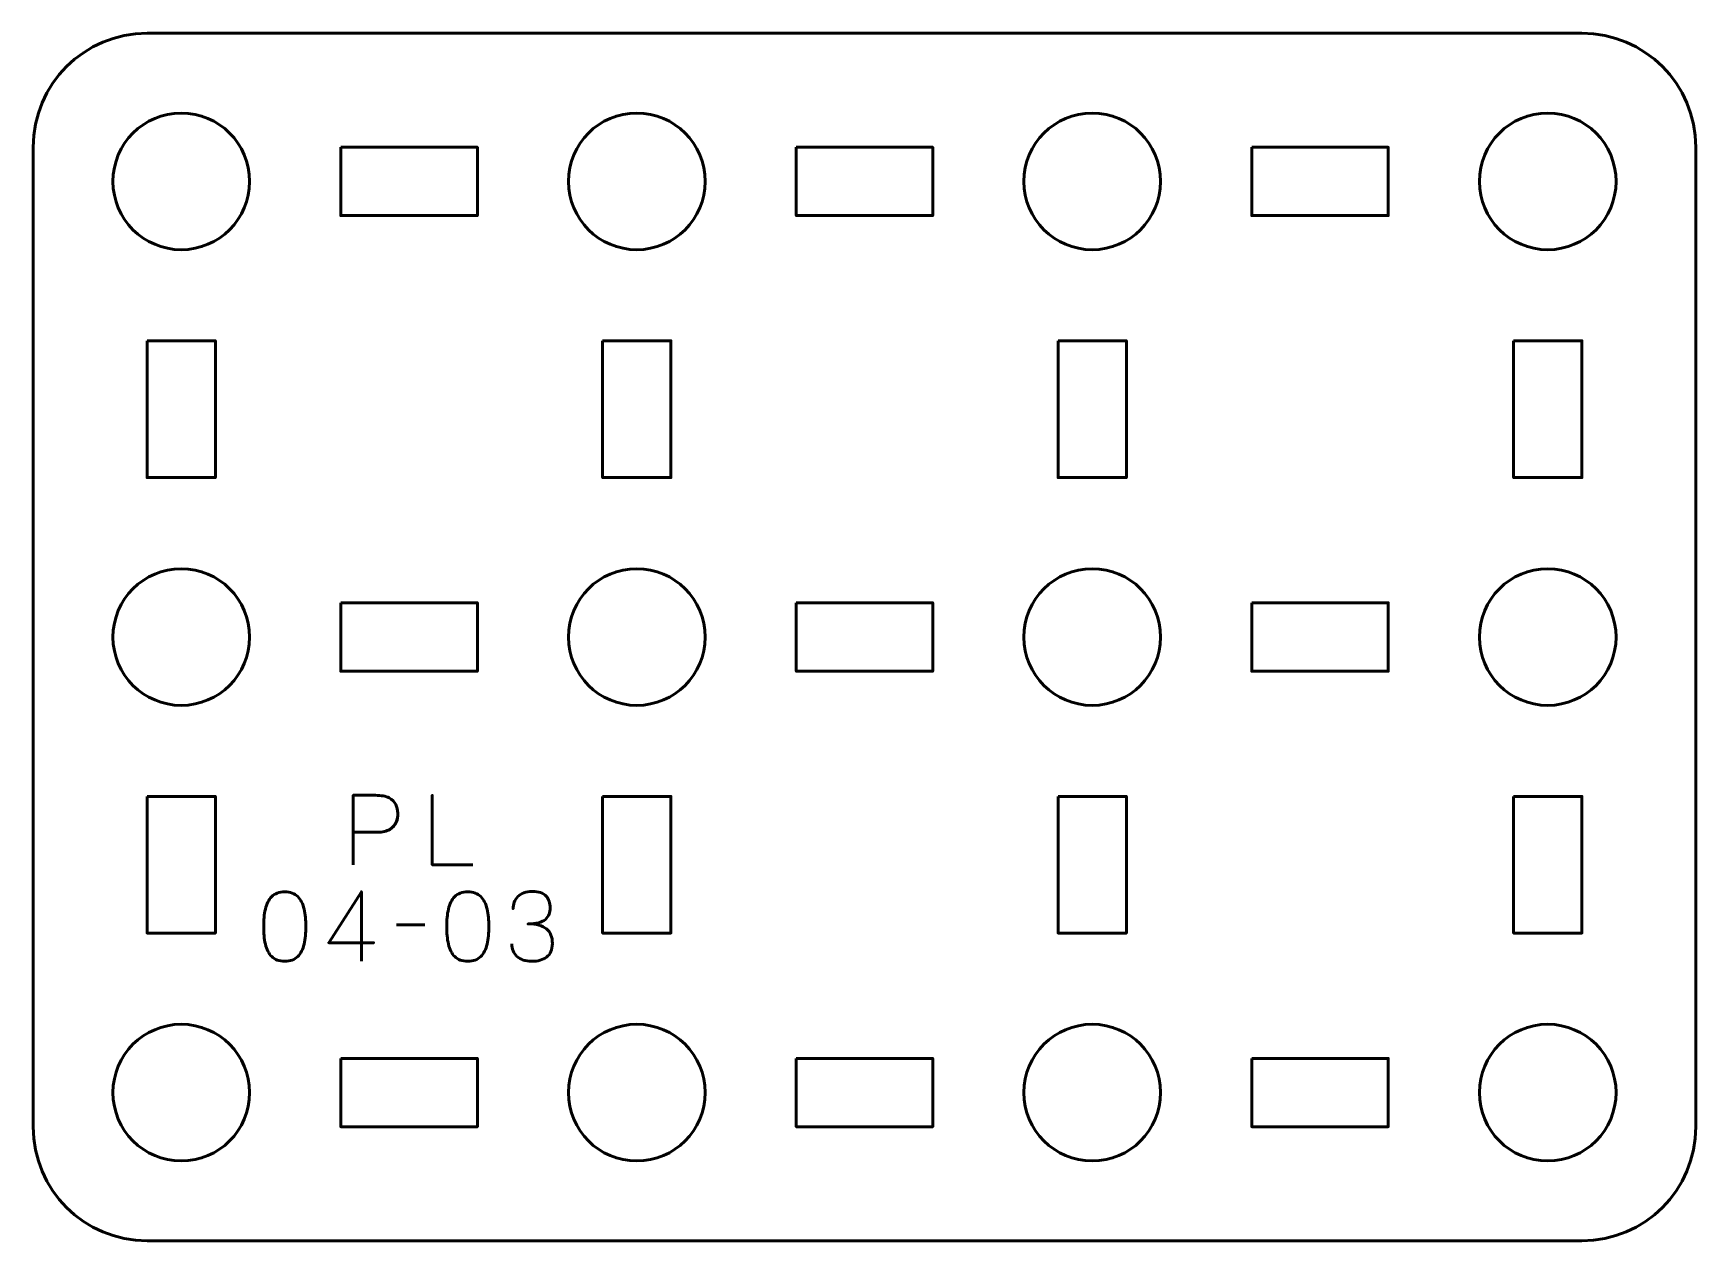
# Model space of a CAD drawing. Header units: centimetres. Extents: x -18.1 to -2.8, y -20.5 to -9.2.
# Drawn here: x -18.15 to -10.85, y -20.5 to -15.2 of the extents above; entities that cross this region are included whole.
import ezdxf

# ---------------------------------------------------------------- set-up
doc = ezdxf.new("R2010")
doc.units = ezdxf.units.CM
doc.header["$MEASUREMENT"] = 0
doc.layers.add('Layer 1', color=7, linetype='Continuous')

msp = doc.modelspace()

# ---------------------------------------------------------------- linework, layer by layer
at = {"layer": 'Layer 1', "color": 250, "lineweight": 53}
msp.add_open_spline([(-17.6499, -15.19997), (-17.6499, -15.19997), (-11.34993, -15.19997), (-11.34993, -15.19997), (-11.34993, -15.19997), (-11.07296, -15.19997), (-10.84997, -15.42306), (-10.84997, -15.70006), (-10.84997, -15.70006), (-10.84997, -15.70006), (-10.84997, -19.99992), (-10.84997, -19.99992), (-10.84997, -19.99992), (-10.84997, -20.27706), (-11.07296, -20.50002), (-11.34993, -20.50002), (-11.34993, -20.50002), (-11.34993, -20.50002), (-17.6499, -20.50002), (-17.6499, -20.50002), (-17.6499, -20.50002), (-17.9269, -20.50002), (-18.14999, -20.27706), (-18.14999, -19.99992), (-18.14999, -19.99992), (-18.14999, -19.99992), (-18.14999, -15.70006), (-18.14999, -15.70006), (-18.14999, -15.70006), (-18.14999, -15.42306), (-17.9269, -15.19997), (-17.6499, -15.19997)], degree=3, knots=[0, 0, 0, 0, 0.125, 0.125, 0.125, 0.125, 0.25, 0.25, 0.25, 0.25, 0.375, 0.375, 0.375, 0.375, 0.5, 0.5, 0.5, 0.5, 0.625, 0.625, 0.625, 0.625, 0.75, 0.75, 0.75, 0.75, 0.875, 0.875, 0.875, 0.875, 1, 1, 1, 1], dxfattribs=at)
at = {"layer": 'Layer 1', "lineweight": 53}
for points in [[(-17.19996, -15.85), (-17.19996, -16.01577), (-17.33419, -16.15), (-17.49997, -16.15), (-17.49997, -16.15), (-17.66563, -16.15), (-17.79997, -16.01577), (-17.79997, -15.85), (-17.79997, -15.85), (-17.79997, -15.68433), (-17.66563, -15.54999), (-17.49997, -15.54999), (-17.49997, -15.54999), (-17.33419, -15.54999), (-17.19996, -15.68433), (-17.19996, -15.85)], [(-15.19989, -15.85), (-15.19989, -16.01577), (-15.33426, -16.15), (-15.49989, -16.15), (-15.49989, -16.15), (-15.66566, -16.15), (-15.79989, -16.01577), (-15.79989, -15.85), (-15.79989, -15.85), (-15.79989, -15.68433), (-15.66566, -15.54999), (-15.49989, -15.54999), (-15.49989, -15.54999), (-15.33426, -15.54999), (-15.19989, -15.68433), (-15.19989, -15.85)], [(-13.19997, -15.85), (-13.19997, -16.01577), (-13.3343, -16.15), (-13.49997, -16.15), (-13.49997, -16.15), (-13.6656, -16.15), (-13.79997, -16.01577), (-13.79997, -15.85), (-13.79997, -15.85), (-13.79997, -15.68433), (-13.6656, -15.54999), (-13.49997, -15.54999), (-13.49997, -15.54999), (-13.3343, -15.54999), (-13.19997, -15.68433), (-13.19997, -15.85)], [(-11.2, -15.85), (-11.2, -16.01577), (-11.33423, -16.15), (-11.5, -16.15), (-11.5, -16.15), (-11.66567, -16.15), (-11.8, -16.01577), (-11.8, -15.85), (-11.8, -15.85), (-11.8, -15.68433), (-11.66567, -15.54999), (-11.5, -15.54999), (-11.5, -15.54999), (-11.33423, -15.54999), (-11.2, -15.68433), (-11.2, -15.85)], [(-16.79995, -15.70006), (-16.79995, -15.70006), (-16.19994, -15.70006), (-16.19994, -15.70006), (-16.19994, -15.70006), (-16.19994, -15.70006), (-16.19994, -16.00007), (-16.19994, -16.00007), (-16.19994, -16.00007), (-16.19994, -16.00007), (-16.79995, -16.00007), (-16.79995, -16.00007), (-16.79995, -16.00007), (-16.79995, -16.00007), (-16.79995, -15.70006), (-16.79995, -15.70006)], [(-14.79998, -15.70006), (-14.79998, -15.70006), (-14.19999, -15.70006), (-14.19999, -15.70006), (-14.19999, -15.70006), (-14.19999, -15.70006), (-14.19999, -16.00007), (-14.19999, -16.00007), (-14.19999, -16.00007), (-14.19999, -16.00007), (-14.79998, -16.00007), (-14.79998, -16.00007), (-14.79998, -16.00007), (-14.79998, -16.00007), (-14.79998, -15.70006), (-14.79998, -15.70006)], [(-12.79992, -15.70006), (-12.79992, -15.70006), (-12.19991, -15.70006), (-12.19991, -15.70006), (-12.19991, -15.70006), (-12.19991, -15.70006), (-12.19991, -16.00007), (-12.19991, -16.00007), (-12.19991, -16.00007), (-12.19991, -16.00007), (-12.79992, -16.00007), (-12.79992, -16.00007), (-12.79992, -16.00007), (-12.79992, -16.00007), (-12.79992, -15.70006), (-12.79992, -15.70006)], [(-17.6499, -16.55001), (-17.6499, -16.55001), (-17.34989, -16.55001), (-17.34989, -16.55001), (-17.34989, -16.55001), (-17.34989, -16.55001), (-17.34989, -17.15002), (-17.34989, -17.15002), (-17.34989, -17.15002), (-17.34989, -17.15002), (-17.6499, -17.15002), (-17.6499, -17.15002), (-17.6499, -17.15002), (-17.6499, -17.15002), (-17.6499, -16.55001), (-17.6499, -16.55001)], [(-15.64996, -16.55001), (-15.64996, -16.55001), (-15.34996, -16.55001), (-15.34996, -16.55001), (-15.34996, -16.55001), (-15.34996, -16.55001), (-15.34996, -17.15002), (-15.34996, -17.15002), (-15.34996, -17.15002), (-15.34996, -17.15002), (-15.64996, -17.15002), (-15.64996, -17.15002), (-15.64996, -17.15002), (-15.64996, -17.15002), (-15.64996, -16.55001), (-15.64996, -16.55001)], [(-13.65004, -16.55001), (-13.65004, -16.55001), (-13.35004, -16.55001), (-13.35004, -16.55001), (-13.35004, -16.55001), (-13.35004, -16.55001), (-13.35004, -17.15002), (-13.35004, -17.15002), (-13.35004, -17.15002), (-13.35004, -17.15002), (-13.65004, -17.15002), (-13.65004, -17.15002), (-13.65004, -17.15002), (-13.65004, -17.15002), (-13.65004, -16.55001), (-13.65004, -16.55001)], [(-11.64993, -16.55001), (-11.64993, -16.55001), (-11.34993, -16.55001), (-11.34993, -16.55001), (-11.34993, -16.55001), (-11.34993, -16.55001), (-11.34993, -17.15002), (-11.34993, -17.15002), (-11.34993, -17.15002), (-11.34993, -17.15002), (-11.64993, -17.15002), (-11.64993, -17.15002), (-11.64993, -17.15002), (-11.64993, -17.15002), (-11.64993, -16.55001), (-11.64993, -16.55001)], [(-17.19996, -17.85007), (-17.19996, -18.0157), (-17.33419, -18.15007), (-17.49997, -18.15007), (-17.49997, -18.15007), (-17.66563, -18.15007), (-17.79997, -18.0157), (-17.79997, -17.85007), (-17.79997, -17.85007), (-17.79997, -17.6843), (-17.66563, -17.55007), (-17.49997, -17.55007), (-17.49997, -17.55007), (-17.33419, -17.55007), (-17.19996, -17.6843), (-17.19996, -17.85007)], [(-15.19989, -17.85007), (-15.19989, -18.0157), (-15.33426, -18.15007), (-15.49989, -18.15007), (-15.49989, -18.15007), (-15.66566, -18.15007), (-15.79989, -18.0157), (-15.79989, -17.85007), (-15.79989, -17.85007), (-15.79989, -17.6843), (-15.66566, -17.55007), (-15.49989, -17.55007), (-15.49989, -17.55007), (-15.33426, -17.55007), (-15.19989, -17.6843), (-15.19989, -17.85007)], [(-13.19997, -17.85007), (-13.19997, -18.0157), (-13.3343, -18.15007), (-13.49997, -18.15007), (-13.49997, -18.15007), (-13.6656, -18.15007), (-13.79997, -18.0157), (-13.79997, -17.85007), (-13.79997, -17.85007), (-13.79997, -17.6843), (-13.6656, -17.55007), (-13.49997, -17.55007), (-13.49997, -17.55007), (-13.3343, -17.55007), (-13.19997, -17.6843), (-13.19997, -17.85007)], [(-11.2, -17.85007), (-11.2, -18.0157), (-11.33423, -18.15007), (-11.5, -18.15007), (-11.5, -18.15007), (-11.66567, -18.15007), (-11.8, -18.0157), (-11.8, -17.85007), (-11.8, -17.85007), (-11.8, -17.6843), (-11.66567, -17.55007), (-11.5, -17.55007), (-11.5, -17.55007), (-11.33423, -17.55007), (-11.2, -17.6843), (-11.2, -17.85007)], [(-16.79995, -17.7), (-16.79995, -17.7), (-16.19994, -17.7), (-16.19994, -17.7), (-16.19994, -17.7), (-16.19994, -17.7), (-16.19994, -18), (-16.19994, -18), (-16.19994, -18), (-16.19994, -18), (-16.79995, -18), (-16.79995, -18), (-16.79995, -18), (-16.79995, -18), (-16.79995, -17.7), (-16.79995, -17.7)], [(-14.79998, -17.7), (-14.79998, -17.7), (-14.19999, -17.7), (-14.19999, -17.7), (-14.19999, -17.7), (-14.19999, -17.7), (-14.19999, -18), (-14.19999, -18), (-14.19999, -18), (-14.19999, -18), (-14.79998, -18), (-14.79998, -18), (-14.79998, -18), (-14.79998, -18), (-14.79998, -17.7), (-14.79998, -17.7)], [(-12.79992, -17.7), (-12.79992, -17.7), (-12.19991, -17.7), (-12.19991, -17.7), (-12.19991, -17.7), (-12.19991, -17.7), (-12.19991, -18), (-12.19991, -18), (-12.19991, -18), (-12.19991, -18), (-12.79992, -18), (-12.79992, -18), (-12.79992, -18), (-12.79992, -18), (-12.79992, -17.7), (-12.79992, -17.7)], [(-17.6499, -18.54998), (-17.6499, -18.54998), (-17.34989, -18.54998), (-17.34989, -18.54998), (-17.34989, -18.54998), (-17.34989, -18.54998), (-17.34989, -19.14997), (-17.34989, -19.14997), (-17.34989, -19.14997), (-17.34989, -19.14997), (-17.6499, -19.14997), (-17.6499, -19.14997), (-17.6499, -19.14997), (-17.6499, -19.14997), (-17.6499, -18.54998), (-17.6499, -18.54998)], [(-15.64996, -18.54998), (-15.64996, -18.54998), (-15.34996, -18.54998), (-15.34996, -18.54998), (-15.34996, -18.54998), (-15.34996, -18.54998), (-15.34996, -19.14997), (-15.34996, -19.14997), (-15.34996, -19.14997), (-15.34996, -19.14997), (-15.64996, -19.14997), (-15.64996, -19.14997), (-15.64996, -19.14997), (-15.64996, -19.14997), (-15.64996, -18.54998), (-15.64996, -18.54998)], [(-13.65004, -18.54998), (-13.65004, -18.54998), (-13.35004, -18.54998), (-13.35004, -18.54998), (-13.35004, -18.54998), (-13.35004, -18.54998), (-13.35004, -19.14997), (-13.35004, -19.14997), (-13.35004, -19.14997), (-13.35004, -19.14997), (-13.65004, -19.14997), (-13.65004, -19.14997), (-13.65004, -19.14997), (-13.65004, -19.14997), (-13.65004, -18.54998), (-13.65004, -18.54998)], [(-11.64993, -18.54998), (-11.64993, -18.54998), (-11.34993, -18.54998), (-11.34993, -18.54998), (-11.34993, -18.54998), (-11.34993, -18.54998), (-11.34993, -19.14997), (-11.34993, -19.14997), (-11.34993, -19.14997), (-11.34993, -19.14997), (-11.64993, -19.14997), (-11.64993, -19.14997), (-11.64993, -19.14997), (-11.64993, -19.14997), (-11.64993, -18.54998), (-11.64993, -18.54998)], [(-17.19996, -19.84999), (-17.19996, -20.01566), (-17.33419, -20.14999), (-17.49997, -20.14999), (-17.49997, -20.14999), (-17.66563, -20.14999), (-17.79997, -20.01566), (-17.79997, -19.84999), (-17.79997, -19.84999), (-17.79997, -19.68436), (-17.66563, -19.54999), (-17.49997, -19.54999), (-17.49997, -19.54999), (-17.33419, -19.54999), (-17.19996, -19.68436), (-17.19996, -19.84999)], [(-15.19989, -19.84999), (-15.19989, -20.01566), (-15.33426, -20.14999), (-15.49989, -20.14999), (-15.49989, -20.14999), (-15.66566, -20.14999), (-15.79989, -20.01566), (-15.79989, -19.84999), (-15.79989, -19.84999), (-15.79989, -19.68436), (-15.66566, -19.54999), (-15.49989, -19.54999), (-15.49989, -19.54999), (-15.33426, -19.54999), (-15.19989, -19.68436), (-15.19989, -19.84999)], [(-13.19997, -19.84999), (-13.19997, -20.01566), (-13.3343, -20.14999), (-13.49997, -20.14999), (-13.49997, -20.14999), (-13.6656, -20.14999), (-13.79997, -20.01566), (-13.79997, -19.84999), (-13.79997, -19.84999), (-13.79997, -19.68436), (-13.6656, -19.54999), (-13.49997, -19.54999), (-13.49997, -19.54999), (-13.3343, -19.54999), (-13.19997, -19.68436), (-13.19997, -19.84999)], [(-11.2, -19.84999), (-11.2, -20.01566), (-11.33423, -20.14999), (-11.5, -20.14999), (-11.5, -20.14999), (-11.66567, -20.14999), (-11.8, -20.01566), (-11.8, -19.84999), (-11.8, -19.84999), (-11.8, -19.68436), (-11.66567, -19.54999), (-11.5, -19.54999), (-11.5, -19.54999), (-11.33423, -19.54999), (-11.2, -19.68436), (-11.2, -19.84999)], [(-16.79995, -19.69992), (-16.79995, -19.69992), (-16.19994, -19.69992), (-16.19994, -19.69992), (-16.19994, -19.69992), (-16.19994, -19.69992), (-16.19994, -19.99992), (-16.19994, -19.99992), (-16.19994, -19.99992), (-16.19994, -19.99992), (-16.79995, -19.99992), (-16.79995, -19.99992), (-16.79995, -19.99992), (-16.79995, -19.99992), (-16.79995, -19.69992), (-16.79995, -19.69992)], [(-14.79998, -19.69992), (-14.79998, -19.69992), (-14.19999, -19.69992), (-14.19999, -19.69992), (-14.19999, -19.69992), (-14.19999, -19.69992), (-14.19999, -19.99992), (-14.19999, -19.99992), (-14.19999, -19.99992), (-14.19999, -19.99992), (-14.79998, -19.99992), (-14.79998, -19.99992), (-14.79998, -19.99992), (-14.79998, -19.99992), (-14.79998, -19.69992), (-14.79998, -19.69992)], [(-12.79992, -19.69992), (-12.79992, -19.69992), (-12.19991, -19.69992), (-12.19991, -19.69992), (-12.19991, -19.69992), (-12.19991, -19.69992), (-12.19991, -19.99992), (-12.19991, -19.99992), (-12.19991, -19.99992), (-12.19991, -19.99992), (-12.79992, -19.99992), (-12.79992, -19.99992), (-12.79992, -19.99992), (-12.79992, -19.99992), (-12.79992, -19.69992), (-12.79992, -19.69992)]]:
    msp.add_open_spline(points, degree=3, knots=[0, 0, 0, 0, 0.25, 0.25, 0.25, 0.25, 0.5, 0.5, 0.5, 0.5, 0.75, 0.75, 0.75, 0.75, 1, 1, 1, 1], dxfattribs=at)
at = {"layer": 'Layer 1', "color": 40, "lineweight": 53}
for points, knots in [([(-16.74453, -18.84997), (-16.74453, -18.84997), (-16.74453, -18.54472), (-16.74453, -18.54472), (-16.74453, -18.54472), (-16.74453, -18.54472), (-16.64723, -18.54472), (-16.64723, -18.54472), (-16.64723, -18.54472), (-16.62162, -18.54501), (-16.60162, -18.54875), (-16.58743, -18.55591), (-16.58743, -18.55591), (-16.57354, -18.56321), (-16.56373, -18.5727), (-16.55808, -18.58455), (-16.55808, -18.58455), (-16.55258, -18.59641), (-16.54955, -18.60925), (-16.54898, -18.623), (-16.54898, -18.623), (-16.54831, -18.63708), (-16.55064, -18.65042), (-16.55614, -18.66312), (-16.55614, -18.66312), (-16.56168, -18.67578), (-16.57117, -18.68626), (-16.5844, -18.69441), (-16.5844, -18.69441), (-16.59791, -18.70252), (-16.61612, -18.70665), (-16.63926, -18.70693), (-16.63926, -18.70693), (-16.63926, -18.70693), (-16.74453, -18.70693), (-16.74453, -18.70693), (-16.74453, -18.70693), (-16.74453, -18.70693), (-16.63926, -18.70693), (-16.63926, -18.70693), (-16.63926, -18.70693), (-16.6165, -18.70665), (-16.59848, -18.70252), (-16.58497, -18.69441), (-16.58497, -18.69441), (-16.57159, -18.68626), (-16.56207, -18.67578), (-16.55643, -18.66312), (-16.55643, -18.66312), (-16.55092, -18.65042), (-16.54845, -18.63708), (-16.54898, -18.623), (-16.54898, -18.623), (-16.54955, -18.60925), (-16.55258, -18.59641), (-16.55822, -18.58455), (-16.55822, -18.58455), (-16.56401, -18.5727), (-16.57392, -18.56321), (-16.58786, -18.55591), (-16.58786, -18.55591), (-16.60204, -18.54875), (-16.6219, -18.54501), (-16.64723, -18.54472), (-16.64723, -18.54472), (-16.64723, -18.54472), (-16.74453, -18.54472), (-16.74453, -18.54472), (-16.74453, -18.54472), (-16.74453, -18.54472), (-16.74453, -18.84997), (-16.74453, -18.84997)], [0, 0, 0, 0, 0.0555556, 0.0555556, 0.0555556, 0.0555556, 0.1111111, 0.1111111, 0.1111111, 0.1111111, 0.1666667, 0.1666667, 0.1666667, 0.1666667, 0.2222222, 0.2222222, 0.2222222, 0.2222222, 0.2777778, 0.2777778, 0.2777778, 0.2777778, 0.3333333, 0.3333333, 0.3333333, 0.3333333, 0.3888889, 0.3888889, 0.3888889, 0.3888889, 0.4444444, 0.4444444, 0.4444444, 0.4444444, 0.5, 0.5, 0.5, 0.5, 0.5555556, 0.5555556, 0.5555556, 0.5555556, 0.6111111, 0.6111111, 0.6111111, 0.6111111, 0.6666667, 0.6666667, 0.6666667, 0.6666667, 0.7222222, 0.7222222, 0.7222222, 0.7222222, 0.7777778, 0.7777778, 0.7777778, 0.7777778, 0.8333333, 0.8333333, 0.8333333, 0.8333333, 0.8888889, 0.8888889, 0.8888889, 0.8888889, 0.9444444, 0.9444444, 0.9444444, 0.9444444, 1, 1, 1, 1]), ([(-16.21991, -18.84997), (-16.21991, -18.84997), (-16.3981, -18.84997), (-16.3981, -18.84997), (-16.3981, -18.84997), (-16.3981, -18.84997), (-16.3981, -18.54472), (-16.3981, -18.54472), (-16.3981, -18.54472), (-16.3981, -18.54472), (-16.3981, -18.84997), (-16.3981, -18.84997), (-16.3981, -18.84997), (-16.3981, -18.84997), (-16.21991, -18.84997), (-16.21991, -18.84997)], [0, 0, 0, 0, 0.25, 0.25, 0.25, 0.25, 0.5, 0.5, 0.5, 0.5, 0.75, 0.75, 0.75, 0.75, 1, 1, 1, 1]), ([(-17.04576, -19.27331), (-17.02125, -19.27302), (-17.00223, -19.26614), (-16.98872, -19.25263), (-16.98872, -19.25263), (-16.97535, -19.23912), (-16.966, -19.22092), (-16.96074, -19.19792), (-16.96074, -19.19792), (-16.95566, -19.17506), (-16.95316, -19.14941), (-16.95344, -19.12087), (-16.95344, -19.12087), (-16.95316, -19.09279), (-16.95566, -19.06714), (-16.96074, -19.04414), (-16.96074, -19.04414), (-16.966, -19.02139), (-16.97535, -19.00318), (-16.98872, -18.98943), (-16.98872, -18.98943), (-17.00223, -18.97591), (-17.02125, -18.96889), (-17.04576, -18.96847), (-17.04576, -18.96847), (-17.07046, -18.96889), (-17.08947, -18.97591), (-17.10284, -18.98943), (-17.10284, -18.98943), (-17.11632, -19.00318), (-17.12556, -19.02139), (-17.13068, -19.04414), (-17.13068, -19.04414), (-17.1359, -19.06714), (-17.13837, -19.09279), (-17.13798, -19.12087), (-17.13798, -19.12087), (-17.13837, -19.14941), (-17.1359, -19.17506), (-17.13068, -19.19792), (-17.13068, -19.19792), (-17.12556, -19.22092), (-17.11632, -19.23912), (-17.10284, -19.25263), (-17.10284, -19.25263), (-17.08947, -19.26614), (-17.07046, -19.27302), (-17.04576, -19.27331)], [0, 0, 0, 0, 0.0833333, 0.0833333, 0.0833333, 0.0833333, 0.1666667, 0.1666667, 0.1666667, 0.1666667, 0.25, 0.25, 0.25, 0.25, 0.3333333, 0.3333333, 0.3333333, 0.3333333, 0.4166667, 0.4166667, 0.4166667, 0.4166667, 0.5, 0.5, 0.5, 0.5, 0.5833333, 0.5833333, 0.5833333, 0.5833333, 0.6666667, 0.6666667, 0.6666667, 0.6666667, 0.75, 0.75, 0.75, 0.75, 0.8333333, 0.8333333, 0.8333333, 0.8333333, 0.9166667, 0.9166667, 0.9166667, 0.9166667, 1, 1, 1, 1]), ([(-17.04576, -19.27331), (-17.02125, -19.27302), (-17.00223, -19.26614), (-16.98872, -19.25263), (-16.98872, -19.25263), (-16.97535, -19.23912), (-16.966, -19.22092), (-16.96074, -19.19792), (-16.96074, -19.19792), (-16.95566, -19.17506), (-16.95316, -19.14941), (-16.95344, -19.12087), (-16.95344, -19.12087), (-16.95316, -19.09279), (-16.95566, -19.06714), (-16.96074, -19.04414), (-16.96074, -19.04414), (-16.966, -19.02139), (-16.97535, -19.00318), (-16.98872, -18.98943), (-16.98872, -18.98943), (-17.00223, -18.97591), (-17.02125, -18.96889), (-17.04576, -18.96847), (-17.04576, -18.96847), (-17.07046, -18.96889), (-17.08947, -18.97591), (-17.10284, -18.98943), (-17.10284, -18.98943), (-17.11632, -19.00318), (-17.12556, -19.02139), (-17.13068, -19.04414), (-17.13068, -19.04414), (-17.1359, -19.06714), (-17.13837, -19.09279), (-17.13798, -19.12087), (-17.13798, -19.12087), (-17.13837, -19.14941), (-17.1359, -19.17506), (-17.13068, -19.19792), (-17.13068, -19.19792), (-17.12556, -19.22092), (-17.11632, -19.23912), (-17.10284, -19.25263), (-17.10284, -19.25263), (-17.08947, -19.26614), (-17.07046, -19.27302), (-17.04576, -19.27331)], [0, 0, 0, 0, 0.0833333, 0.0833333, 0.0833333, 0.0833333, 0.1666667, 0.1666667, 0.1666667, 0.1666667, 0.25, 0.25, 0.25, 0.25, 0.3333333, 0.3333333, 0.3333333, 0.3333333, 0.4166667, 0.4166667, 0.4166667, 0.4166667, 0.5, 0.5, 0.5, 0.5, 0.5833333, 0.5833333, 0.5833333, 0.5833333, 0.6666667, 0.6666667, 0.6666667, 0.6666667, 0.75, 0.75, 0.75, 0.75, 0.8333333, 0.8333333, 0.8333333, 0.8333333, 0.9166667, 0.9166667, 0.9166667, 0.9166667, 1, 1, 1, 1]), ([(-16.70886, -19.27331), (-16.70886, -19.27331), (-16.70886, -18.96805), (-16.70886, -18.96805), (-16.70886, -18.96805), (-16.70886, -18.96805), (-16.85272, -19.19199), (-16.85272, -19.19199), (-16.85272, -19.19199), (-16.85272, -19.19199), (-16.65467, -19.19199), (-16.65467, -19.19199), (-16.65467, -19.19199), (-16.65467, -19.19199), (-16.85272, -19.19199), (-16.85272, -19.19199), (-16.85272, -19.19199), (-16.85272, -19.19199), (-16.70886, -18.96805), (-16.70886, -18.96805), (-16.70886, -18.96805), (-16.70886, -18.96805), (-16.70886, -19.27331), (-16.70886, -19.27331)], [0, 0, 0, 0, 0.1666667, 0.1666667, 0.1666667, 0.1666667, 0.3333333, 0.3333333, 0.3333333, 0.3333333, 0.5, 0.5, 0.5, 0.5, 0.6666667, 0.6666667, 0.6666667, 0.6666667, 0.8333333, 0.8333333, 0.8333333, 0.8333333, 1, 1, 1, 1]), ([(-16.2421, -19.27331), (-16.21758, -19.27302), (-16.19857, -19.26614), (-16.18506, -19.25263), (-16.18506, -19.25263), (-16.17169, -19.23912), (-16.1623, -19.22092), (-16.15708, -19.19792), (-16.15708, -19.19792), (-16.15197, -19.17506), (-16.1495, -19.14941), (-16.14978, -19.12087), (-16.14978, -19.12087), (-16.1495, -19.09279), (-16.15197, -19.06714), (-16.15708, -19.04414), (-16.15708, -19.04414), (-16.1623, -19.02139), (-16.17169, -19.00318), (-16.18506, -18.98943), (-16.18506, -18.98943), (-16.19857, -18.97591), (-16.21758, -18.96889), (-16.2421, -18.96847), (-16.2421, -18.96847), (-16.26676, -18.96889), (-16.28577, -18.97591), (-16.29914, -18.98943), (-16.29914, -18.98943), (-16.31266, -19.00318), (-16.3219, -19.02139), (-16.32698, -19.04414), (-16.32698, -19.04414), (-16.33224, -19.06714), (-16.3347, -19.09279), (-16.33428, -19.12087), (-16.33428, -19.12087), (-16.3347, -19.14941), (-16.33224, -19.17506), (-16.32698, -19.19792), (-16.32698, -19.19792), (-16.3219, -19.22092), (-16.31266, -19.23912), (-16.29914, -19.25263), (-16.29914, -19.25263), (-16.28577, -19.26614), (-16.26676, -19.27302), (-16.2421, -19.27331)], [0, 0, 0, 0, 0.0833333, 0.0833333, 0.0833333, 0.0833333, 0.1666667, 0.1666667, 0.1666667, 0.1666667, 0.25, 0.25, 0.25, 0.25, 0.3333333, 0.3333333, 0.3333333, 0.3333333, 0.4166667, 0.4166667, 0.4166667, 0.4166667, 0.5, 0.5, 0.5, 0.5, 0.5833333, 0.5833333, 0.5833333, 0.5833333, 0.6666667, 0.6666667, 0.6666667, 0.6666667, 0.75, 0.75, 0.75, 0.75, 0.8333333, 0.8333333, 0.8333333, 0.8333333, 0.9166667, 0.9166667, 0.9166667, 0.9166667, 1, 1, 1, 1]), ([(-16.2421, -19.27331), (-16.21758, -19.27302), (-16.19857, -19.26614), (-16.18506, -19.25263), (-16.18506, -19.25263), (-16.17169, -19.23912), (-16.1623, -19.22092), (-16.15708, -19.19792), (-16.15708, -19.19792), (-16.15197, -19.17506), (-16.1495, -19.14941), (-16.14978, -19.12087), (-16.14978, -19.12087), (-16.1495, -19.09279), (-16.15197, -19.06714), (-16.15708, -19.04414), (-16.15708, -19.04414), (-16.1623, -19.02139), (-16.17169, -19.00318), (-16.18506, -18.98943), (-16.18506, -18.98943), (-16.19857, -18.97591), (-16.21758, -18.96889), (-16.2421, -18.96847), (-16.2421, -18.96847), (-16.26676, -18.96889), (-16.28577, -18.97591), (-16.29914, -18.98943), (-16.29914, -18.98943), (-16.31266, -19.00318), (-16.3219, -19.02139), (-16.32698, -19.04414), (-16.32698, -19.04414), (-16.33224, -19.06714), (-16.3347, -19.09279), (-16.33428, -19.12087), (-16.33428, -19.12087), (-16.3347, -19.14941), (-16.33224, -19.17506), (-16.32698, -19.19792), (-16.32698, -19.19792), (-16.3219, -19.22092), (-16.31266, -19.23912), (-16.29914, -19.25263), (-16.29914, -19.25263), (-16.28577, -19.26614), (-16.26676, -19.27302), (-16.2421, -19.27331)], [0, 0, 0, 0, 0.0833333, 0.0833333, 0.0833333, 0.0833333, 0.1666667, 0.1666667, 0.1666667, 0.1666667, 0.25, 0.25, 0.25, 0.25, 0.3333333, 0.3333333, 0.3333333, 0.3333333, 0.4166667, 0.4166667, 0.4166667, 0.4166667, 0.5, 0.5, 0.5, 0.5, 0.5833333, 0.5833333, 0.5833333, 0.5833333, 0.6666667, 0.6666667, 0.6666667, 0.6666667, 0.75, 0.75, 0.75, 0.75, 0.8333333, 0.8333333, 0.8333333, 0.8333333, 0.9166667, 0.9166667, 0.9166667, 0.9166667, 1, 1, 1, 1]), ([(-16.04903, -19.19668), (-16.04903, -19.21968), (-16.04133, -19.23817), (-16.02588, -19.25193), (-16.02588, -19.25193), (-16.01071, -19.266), (-15.98937, -19.27302), (-15.96182, -19.27331), (-15.96182, -19.27331), (-15.93451, -19.27345), (-15.91247, -19.26738), (-15.89581, -19.2551), (-15.89581, -19.2551), (-15.87941, -19.24272), (-15.87101, -19.22272), (-15.87045, -19.19502), (-15.87045, -19.19502), (-15.87045, -19.16705), (-15.87899, -19.14571), (-15.8962, -19.13107), (-15.8962, -19.13107), (-15.91359, -19.11646), (-15.94058, -19.10916), (-15.97709, -19.10902), (-15.97709, -19.10902), (-15.94115, -19.10891), (-15.91578, -19.10228), (-15.90118, -19.08933), (-15.90118, -19.08933), (-15.88671, -19.07638), (-15.87969, -19.05956), (-15.88008, -19.03874), (-15.88008, -19.03874), (-15.87994, -19.01807), (-15.88587, -19.001), (-15.89772, -18.98734), (-15.89772, -18.98734), (-15.90985, -18.97397), (-15.9301, -18.96695), (-15.9585, -18.96642), (-15.9585, -18.96642), (-15.98718, -18.96709), (-16.00839, -18.97482), (-16.02232, -18.98957), (-16.02232, -18.98957), (-16.03636, -19.00431), (-16.04324, -19.02209), (-16.0431, -19.04301), (-16.0431, -19.04301), (-16.04324, -19.02209), (-16.03636, -19.00431), (-16.02232, -18.98957), (-16.02232, -18.98957), (-16.00839, -18.97482), (-15.98718, -18.96709), (-15.9585, -18.96642), (-15.9585, -18.96642), (-15.9301, -18.96695), (-15.90985, -18.97397), (-15.89772, -18.98734), (-15.89772, -18.98734), (-15.88587, -19.001), (-15.87994, -19.01807), (-15.88008, -19.03874), (-15.88008, -19.03874), (-15.87969, -19.05956), (-15.88671, -19.07638), (-15.90118, -19.08933), (-15.90118, -19.08933), (-15.91578, -19.10228), (-15.94115, -19.10891), (-15.97709, -19.10902), (-15.97709, -19.10902), (-15.94058, -19.10916), (-15.91359, -19.11646), (-15.8962, -19.13107), (-15.8962, -19.13107), (-15.87899, -19.14571), (-15.87045, -19.16705), (-15.87045, -19.19502), (-15.87045, -19.19502), (-15.87101, -19.22272), (-15.87941, -19.24272), (-15.89581, -19.2551), (-15.89581, -19.2551), (-15.91247, -19.26738), (-15.93451, -19.27345), (-15.96182, -19.27331), (-15.96182, -19.27331), (-15.98937, -19.27302), (-16.01071, -19.266), (-16.02588, -19.25193), (-16.02588, -19.25193), (-16.04133, -19.23817), (-16.04903, -19.21968), (-16.04903, -19.19668)], [0, 0, 0, 0, 0.0416667, 0.0416667, 0.0416667, 0.0416667, 0.0833333, 0.0833333, 0.0833333, 0.0833333, 0.125, 0.125, 0.125, 0.125, 0.1666667, 0.1666667, 0.1666667, 0.1666667, 0.2083333, 0.2083333, 0.2083333, 0.2083333, 0.25, 0.25, 0.25, 0.25, 0.2916667, 0.2916667, 0.2916667, 0.2916667, 0.3333333, 0.3333333, 0.3333333, 0.3333333, 0.375, 0.375, 0.375, 0.375, 0.4166667, 0.4166667, 0.4166667, 0.4166667, 0.4583333, 0.4583333, 0.4583333, 0.4583333, 0.5, 0.5, 0.5, 0.5, 0.5416667, 0.5416667, 0.5416667, 0.5416667, 0.5833333, 0.5833333, 0.5833333, 0.5833333, 0.625, 0.625, 0.625, 0.625, 0.6666667, 0.6666667, 0.6666667, 0.6666667, 0.7083333, 0.7083333, 0.7083333, 0.7083333, 0.75, 0.75, 0.75, 0.75, 0.7916667, 0.7916667, 0.7916667, 0.7916667, 0.8333333, 0.8333333, 0.8333333, 0.8333333, 0.875, 0.875, 0.875, 0.875, 0.9166667, 0.9166667, 0.9166667, 0.9166667, 0.9583333, 0.9583333, 0.9583333, 0.9583333, 1, 1, 1, 1])]:
    msp.add_open_spline(points, degree=3, knots=knots, dxfattribs=at)
msp.add_open_spline([(-16.55424, -19.11371), (-16.55424, -19.11371), (-16.43105, -19.11371), (-16.43105, -19.11371)], degree=3, dxfattribs=at)

doc.saveas('drawing.dxf')
